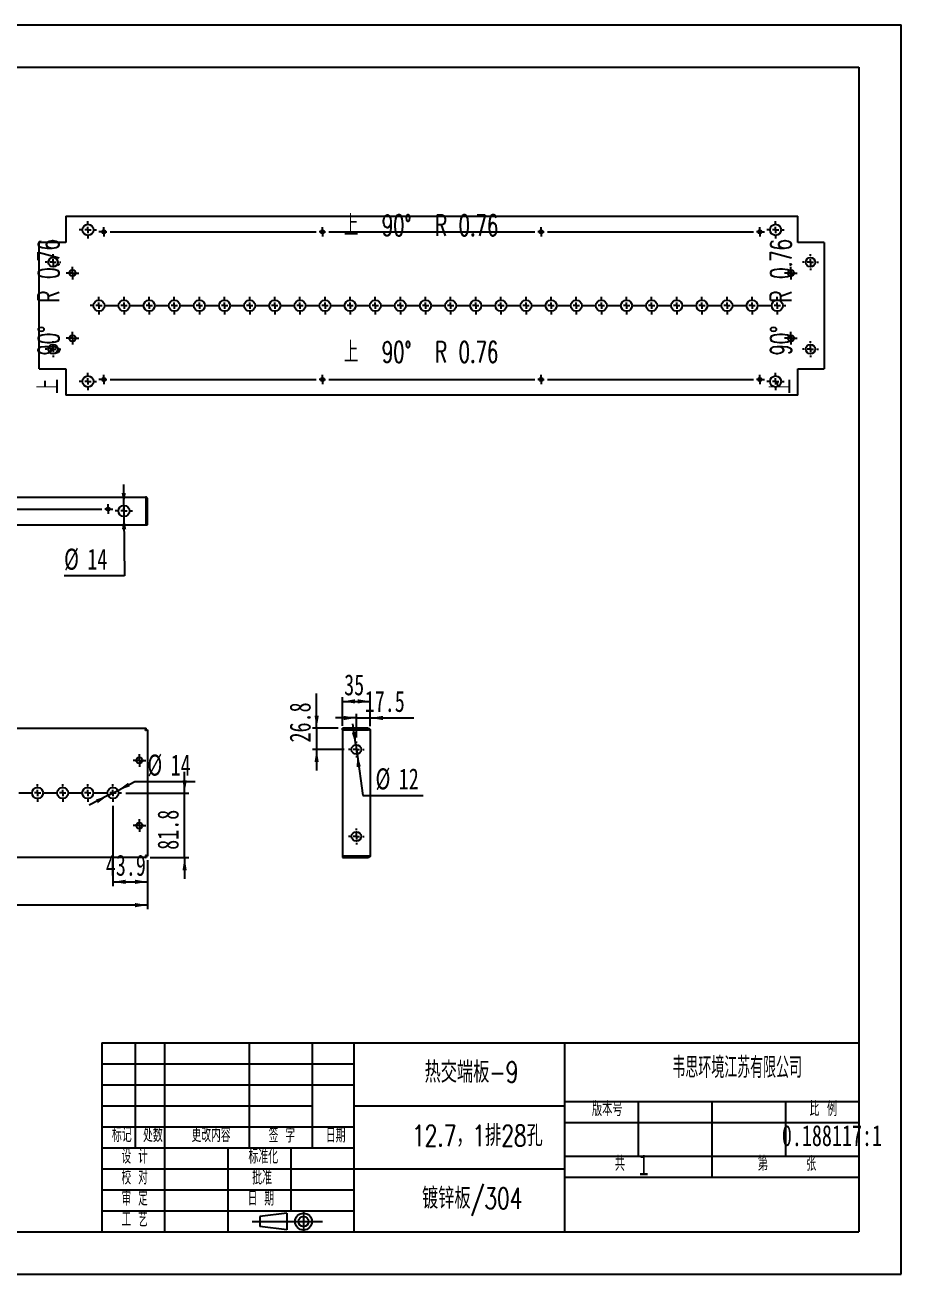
# Model space of a CAD drawing. Extents: x 0 to 2233, y 0 to 1579.
# Drawn here: x 1126 to 2233, y 0 to 1579 of the extents above; entities that cross this region are included whole.
import ezdxf

# ---------------------------------------------------------------- set-up
doc = ezdxf.new("R2010")
doc.units = 0
doc.header["$LTSCALE"] = 5.315848
doc.layers.get('0').update_dxf_attribs({"linetype": 'CONTINUOUS'})
for name, color, linetype in [('粗实线', 7, 'CONTINUOUS'), ('细实线', 7, 'CONTINUOUS'), ('轮廓线层', 7, 'CONTINUOUS')]:
    doc.layers.add(name, color=color, linetype=linetype)
doc.styles.add('SLDTEXTSTYLE0', font='TXT', dxfattribs={"width": 0.7, "bigfont": 'bigfont'})
doc.styles.add('SLDTEXTSTYLE1', font='TXT', dxfattribs={"width": 0.56, "bigfont": 'bigfont'})
doc.styles.add('SLDTEXTSTYLE2', font='TXT', dxfattribs={"width": 0.49, "bigfont": 'bigfont'})
doc.styles.add('SLDTEXTSTYLE3', font='TXT', dxfattribs={"width": 0.54, "bigfont": 'bigfont'})
doc.styles.add('SLDTEXTSTYLE4', font='TXT', dxfattribs={"width": 0.63, "bigfont": 'bigfont'})
doc.styles.add('SLDTEXTSTYLE5', font='TXT', dxfattribs={"width": 0.586667, "bigfont": 'bigfont'})
doc.styles.add('SLDTEXTSTYLE6', font='TXT', dxfattribs={"width": 0.7})
doc.styles.add('SLDTEXTSTYLE7', font='TXT', dxfattribs={"width": 0.628571, "bigfont": 'bigfont'})
doc.dimstyles.new('SLDDIMSTYLE0', dxfattribs={"dimtxt": 26.579241, "dimasz": 15.947545, "dimexe": 0, "dimexo": 0.0625, "dimgap": 6.64481, "dimtad": 2, "dimdec": 1, "dimrnd": 1e-09, "dimzin": 12, "dimtxsty": 'SLDTEXTSTYLE6', "dimsah": 1, "dimcen": 0.09, "dimazin": 3, "dimtfac": 1, "dimtdec": 1, "dimtofl": 0, "dimtmove": 0, "dimatfit": 3, "dimtolj": 1, "dimtzin": 12})
doc.dimstyles.new('SLDDIMSTYLE1', dxfattribs={"dimtxt": 26.579241, "dimasz": 15.947545, "dimexe": 0, "dimexo": 0.0625, "dimgap": 6.64481, "dimtad": 2, "dimdec": 1, "dimrnd": 1e-09, "dimzin": 12, "dimtxsty": 'SLDTEXTSTYLE6', "dimsah": 1, "dimcen": 0.09, "dimazin": 3, "dimtfac": 1, "dimtdec": 1, "dimtmove": 0, "dimatfit": 3, "dimtolj": 1, "dimtzin": 12})
doc.dimstyles.new('SLDDIMSTYLE2', dxfattribs={"dimtxt": 26.579241, "dimasz": 15.947545, "dimexe": 0, "dimexo": 0.0625, "dimgap": 6.64481, "dimtad": 0, "dimtih": 1, "dimtoh": 1, "dimdec": 1, "dimrnd": 1e-09, "dimzin": 12, "dimtxsty": 'SLDTEXTSTYLE6', "dimsah": 1, "dimcen": 0, "dimazin": 3, "dimtfac": 1, "dimtdec": 1, "dimtmove": 0, "dimatfit": 3, "dimtolj": 1, "dimtzin": 12})

# ---------------------------------------------------------------- blocks, each defined once
blk = doc.blocks.new('块6')
at = {"color": 7, "linetype": 'CONTINUOUS'}
for p, q in [((676.5, 825.3), (634, 820)), ((634, 820), (634, 804.1)), ((676.5, 825.3), (676.5, 798.7)), ((676.5, 798.7), (634, 804.1))]:
    blk.add_line(p, q, dxfattribs=at)
at = {"layer": '轮廓线层', "color": 7}
for p, q in [((621.9, 811.9), (733.1, 811.9)), ((702.9, 827.6), (702.9, 796.2))]:
    blk.add_line(p, q, dxfattribs=at)
for radius in [13.3, 7.97]:
    blk.add_circle((702.9, 811.9), radius, dxfattribs=at)
blk = doc.blocks.new('_D')
at = {"layer": '细实线'}
for p, q in [((351.5, 523), (351.5, 461)), ((1280.5, 523), (1280.5, 461)), ((1280.5, 466.3), (351.5, 466.3))]:
    blk.add_line(p, q, dxfattribs=at)
for points in [[(351.5, 466.3), (367.5, 463.6), (367.5, 469)], [(1280.5, 466.3), (1264.6, 469), (1264.6, 463.6)]]:
    blk.add_solid(points, dxfattribs=at)
at = {"layer": '细实线', "insert": (792.8, 500.6), "char_height": 26.58, "attachment_point": 1, "style": 'SLDTEXTSTYLE6'}
blk.add_mtext('929', dxfattribs=at)
blk = doc.blocks.new('_D_2')
at = {"layer": '细实线'}
for p, q in [((1236.6, 591.7), (1236.6, 490.4)), ((1280.5, 523), (1280.5, 490.4)), ((1236.6, 495.7), (1280.5, 495.7))]:
    blk.add_line(p, q, dxfattribs=at)
for points in [[(1236.6, 495.7), (1252.6, 493.1), (1252.6, 498.4)], [(1280.5, 495.7), (1264.6, 498.4), (1264.6, 493.1)]]:
    blk.add_solid(points, dxfattribs=at)
at = {"layer": '细实线', "insert": (1227.7, 530), "char_height": 26.58, "attachment_point": 1, "style": 'SLDTEXTSTYLE6'}
blk.add_mtext('43.9', dxfattribs=at)
blk = doc.blocks.new('_D_3')
at = {"layer": '细实线'}
for p, q in [((1327.2, 608), (1327.2, 634.6)), ((1253, 608), (1332.5, 608)), ((1327.2, 526.3), (1327.2, 608)), ((1283.9, 526.3), (1332.5, 526.3)), ((1327.2, 526.3), (1327.2, 499.7))]:
    blk.add_line(p, q, dxfattribs=at)
for points in [[(1327.2, 608), (1329.9, 624), (1324.6, 624)], [(1327.2, 526.3), (1324.6, 510.4), (1329.9, 510.4)]]:
    blk.add_solid(points, dxfattribs=at)
at = {"layer": '细实线', "insert": (1293, 536.2), "char_height": 26.58, "attachment_point": 1, "rotation": 90, "style": 'SLDTEXTSTYLE6'}
blk.add_mtext('81.8', dxfattribs=at)
blk = doc.blocks.new('_D_4')
at = {"layer": '细实线'}
for p, q in [((1242.9, 611.3), (1264.2, 622.4)), ((1264.2, 622.4), (1340.5, 622.4)), ((1230.4, 604.8), (1206.8, 592.6)), ((1230.4, 604.8), (1242.9, 611.3))]:
    blk.add_line(p, q, dxfattribs=at)
for points in [[(1242.9, 611.3), (1258.2, 616.3), (1255.8, 621)], [(1230.4, 604.8), (1215.1, 599.8), (1217.5, 595.1)]]:
    blk.add_solid(points, dxfattribs=at)
at = {"layer": '细实线', "char_height": 26.58, "attachment_point": 1, "style": 'SLDTEXTSTYLE6'}
for s, insert in [('%%c', (1280.2, 656.6)), ('14', (1309.6, 656.6))]:
    blk.add_mtext(s, dxfattribs=dict(at, insert=insert))
blk = doc.blocks.new('SW_CENTERMARKSYMBOL_0')
at = {"layer": '细实线', "color": 0}
for p, q in [((-833.5, 0), (-836.5, 0)), ((-825.5, 0), (-829.5, 0)), ((-825.5, 8), (-825.5, 11)), ((-825.5, 0), (-825.5, 4)), ((-825.5, 0), (-825.5, -4)), ((-825.5, 0), (-821.5, 0)), ((-817.5, 0), (-801.75, 0)), ((-793.75, 0), (-797.75, 0)), ((-793.75, 8), (-793.75, 11)), ((-793.75, 0), (-793.75, 4)), ((-793.75, 0), (-793.75, -4)), ((-793.75, 0), (-789.75, 0)), ((-785.75, 0), (-770, 0)), ((-762, 0), (-766, 0)), ((-762, 8), (-762, 11)), ((-762, 0), (-762, 4)), ((-762, 0), (-762, -4)), ((-762, 0), (-758, 0)), ((-754, 0), (-738.25, 0)), ((-730.25, 0), (-734.25, 0)), ((-730.25, 8), (-730.25, 11)), ((-730.25, 0), (-730.25, 4)), ((-730.25, 0), (-730.25, -4)), ((-730.25, 0), (-726.25, 0)), ((-722.25, 0), (-706.5, 0)), ((-698.5, 0), (-702.5, 0)), ((-698.5, 8), (-698.5, 11)), ((-698.5, 0), (-698.5, 4)), ((-698.5, 0), (-698.5, -4)), ((-698.5, 0), (-694.5, 0)), ((-690.5, 0), (-674.75, 0)), ((-666.75, 0), (-670.75, 0)), ((-666.75, 8), (-666.75, 11)), ((-666.75, 0), (-666.75, 4)), ((-666.75, 0), (-666.75, -4)), ((-666.75, 0), (-662.75, 0)), ((-658.75, 0), (-643, 0)), ((-635, 0), (-639, 0)), ((-635, 8), (-635, 11)), ((-635, 0), (-635, 4)), ((-635, 0), (-635, -4)), ((-635, 0), (-631, 0)), ((-627, 0), (-611.25, 0)), ((-603.25, 0), (-607.25, 0)), ((-603.25, 8), (-603.25, 11)), ((-603.25, 0), (-603.25, 4)), ((-603.25, 0), (-603.25, -4)), ((-603.25, 0), (-599.25, 0)), ((-595.25, 0), (-579.5, 0)), ((-571.5, 0), (-575.5, 0)), ((-571.5, 8), (-571.5, 11)), ((-571.5, 0), (-571.5, 4)), ((-571.5, 0), (-571.5, -4)), ((-571.5, 0), (-567.5, 0)), ((-563.5, 0), (-547.75, 0)), ((-539.75, 0), (-543.75, 0)), ((-539.75, 8), (-539.75, 11)), ((-539.75, 0), (-539.75, 4)), ((-539.75, 0), (-539.75, -4)), ((-539.75, 0), (-535.75, 0)), ((-531.75, 0), (-516, 0)), ((-508, 0), (-512, 0)), ((-508, 8), (-508, 11)), ((-508, 0), (-508, 4)), ((-508, 0), (-508, -4)), ((-508, 0), (-504, 0)), ((-500, 0), (-484.25, 0)), ((-476.25, 0), (-480.25, 0)), ((-476.25, 8), (-476.25, 11)), ((-476.25, 0), (-476.25, 4)), ((-476.25, 0), (-476.25, -4)), ((-476.25, 0), (-472.25, 0)), ((-468.25, 0), (-452.5, 0)), ((-444.5, 0), (-448.5, 0)), ((-444.5, 8), (-444.5, 11)), ((-444.5, 0), (-444.5, 4)), ((-444.5, 0), (-444.5, -4)), ((-444.5, 0), (-440.5, 0)), ((-436.5, 0), (-420.75, 0)), ((-412.75, 0), (-416.75, 0)), ((-412.75, 8), (-412.75, 11)), ((-412.75, 0), (-412.75, 4)), ((-412.75, 0), (-412.75, -4)), ((-412.75, 0), (-408.75, 0)), ((-404.75, 0), (-389, 0)), ((-381, 0), (-385, 0)), ((-381, 8), (-381, 11)), ((-381, 0), (-381, 4)), ((-381, 0), (-381, -4)), ((-381, 0), (-377, 0)), ((-373, 0), (-357.25, 0)), ((-349.25, 0), (-353.25, 0)), ((-349.25, 8), (-349.25, 11)), ((-349.25, 0), (-349.25, 4)), ((-349.25, 0), (-349.25, -4)), ((-349.25, 0), (-345.25, 0)), ((-341.25, 0), (-325.5, 0)), ((-317.5, 0), (-321.5, 0)), ((-317.5, 8), (-317.5, 11)), ((-317.5, 0), (-317.5, 4)), ((-317.5, 0), (-317.5, -4)), ((-317.5, 0), (-313.5, 0)), ((-309.5, 0), (-293.75, 0)), ((-285.75, 0), (-289.75, 0)), ((-285.75, 8), (-285.75, 11)), ((-285.75, 0), (-285.75, 4)), ((-285.75, 0), (-285.75, -4)), ((-285.75, 0), (-281.75, 0)), ((-277.75, 0), (-262, 0)), ((-254, 0), (-258, 0)), ((-254, 8), (-254, 11)), ((-254, 0), (-254, 4)), ((-254, 0), (-254, -4)), ((-254, 0), (-250, 0)), ((-246, 0), (-230.25, 0)), ((-222.25, 0), (-226.25, 0)), ((-222.25, 8), (-222.25, 11)), ((-222.25, 0), (-222.25, 4)), ((-222.25, 0), (-222.25, -4)), ((-222.25, 0), (-218.25, 0)), ((-214.25, 0), (-198.5, 0)), ((-190.5, 0), (-194.5, 0)), ((-190.5, 8), (-190.5, 11)), ((-190.5, 0), (-190.5, 4)), ((-190.5, 0), (-190.5, -4)), ((-190.5, 0), (-186.5, 0)), ((-182.5, 0), (-166.75, 0)), ((-158.75, 0), (-162.75, 0)), ((-158.75, 8), (-158.75, 11)), ((-158.75, 0), (-158.75, 4)), ((-158.75, 0), (-158.75, -4)), ((-158.75, 0), (-154.75, 0)), ((-150.75, 0), (-135, 0)), ((-127, 0), (-131, 0)), ((-127, 8), (-127, 11)), ((-127, 0), (-127, 4)), ((-127, 0), (-127, -4)), ((-127, 0), (-123, 0)), ((-119, 0), (-103.25, 0)), ((-95.25, 0), (-99.25, 0)), ((-95.25, 8), (-95.25, 11)), ((-95.25, 0), (-95.25, 4)), ((-95.25, 0), (-95.25, -4)), ((-95.25, 0), (-91.25, 0)), ((-87.25, 0), (-71.5, 0)), ((-63.5, 0), (-67.5, 0)), ((-63.5, 8), (-63.5, 11)), ((-63.5, 0), (-63.5, 4)), ((-63.5, 0), (-63.5, -4)), ((-63.5, 0), (-59.5, 0)), ((-55.5, 0), (-39.75, 0)), ((-31.75, 0), (-35.75, 0)), ((-31.75, 8), (-31.75, 11)), ((-31.75, 0), (-31.75, 4)), ((-31.75, 0), (-31.75, -4)), ((-31.75, 0), (-27.75, 0)), ((-23.75, 0), (-8, 0)), ((0, 0), (-4, 0)), ((0, 8), (0, 11)), ((0, 0), (0, 4)), ((0, 0), (0, -4)), ((0, 0), (4, 0)), ((8, 0), (23.75, 0)), ((31.75, 0), (27.75, 0)), ((31.75, 8), (31.75, 11)), ((31.75, 0), (31.75, 4)), ((31.75, 0), (31.75, -4)), ((31.75, 0), (35.75, 0)), ((39.75, 0), (42.75, 0)), ((-825.5, -8), (-825.5, -11)), ((-793.75, -8), (-793.75, -11)), ((-762, -8), (-762, -11)), ((-730.25, -8), (-730.25, -11)), ((-698.5, -8), (-698.5, -11)), ((-666.75, -8), (-666.75, -11)), ((-635, -8), (-635, -11)), ((-603.25, -8), (-603.25, -11)), ((-571.5, -8), (-571.5, -11)), ((-539.75, -8), (-539.75, -11)), ((-508, -8), (-508, -11)), ((-476.25, -8), (-476.25, -11)), ((-444.5, -8), (-444.5, -11)), ((-412.75, -8), (-412.75, -11)), ((-381, -8), (-381, -11)), ((-349.25, -8), (-349.25, -11)), ((-317.5, -8), (-317.5, -11)), ((-285.75, -8), (-285.75, -11)), ((-254, -8), (-254, -11)), ((-222.25, -8), (-222.25, -11)), ((-190.5, -8), (-190.5, -11)), ((-158.75, -8), (-158.75, -11)), ((-127, -8), (-127, -11)), ((-95.25, -8), (-95.25, -11)), ((-63.5, -8), (-63.5, -11)), ((-31.75, -8), (-31.75, -11)), ((0, -8), (0, -11)), ((31.75, -8), (31.75, -11))]:
    blk.add_line(p, q, dxfattribs=at)
blk = doc.blocks.new('SW_CENTERMARKSYMBOL_2')
at = {"layer": '细实线', "color": 0}
for p, q in [((-4, 0), (-8, 0)), ((0, 0), (-4, 0)), ((0, 4), (0, 8)), ((0, 0), (0, 4)), ((0, 0), (0, -4)), ((0, 0), (4, 0)), ((4, 0), (8, 0)), ((0, -4), (0, -8))]:
    blk.add_line(p, q, dxfattribs=at)
blk = doc.blocks.new('SW_CENTERMARKSYMBOL_3')
at = {"layer": '细实线', "color": 0}
for p, q in [((-4, 0), (-8, 0)), ((0, 0), (-4, 0)), ((0, 4), (0, 8)), ((0, 0), (0, 4)), ((0, 0), (0, -4)), ((0, 0), (4, 0)), ((4, 0), (8, 0)), ((0, -4), (0, -8))]:
    blk.add_line(p, q, dxfattribs=at)
blk = doc.blocks.new('_D_9')
at = {"layer": '细实线'}
for p, q in [((1526.8, 693.1), (1526.8, 729.1)), ((1561.8, 692.5), (1561.8, 729.1)), ((1526.8, 723.8), (1561.8, 723.8))]:
    blk.add_line(p, q, dxfattribs=at)
for points in [[(1526.8, 723.8), (1542.8, 721.1), (1542.8, 726.5)], [(1561.8, 723.8), (1545.9, 726.5), (1545.9, 721.1)]]:
    blk.add_solid(points, dxfattribs=at)
at = {"layer": '细实线', "insert": (1528.9, 758.1), "char_height": 26.58, "attachment_point": 1, "style": 'SLDTEXTSTYLE6'}
blk.add_mtext('35', dxfattribs=at)
blk = doc.blocks.new('_D_10')
at = {"layer": '细实线'}
for p, q in [((1544.3, 702.9), (1517.8, 702.9)), ((1544.3, 678.3), (1544.3, 708.2)), ((1544.3, 702.9), (1561.8, 702.9)), ((1561.8, 692.5), (1561.8, 708.2)), ((1561.8, 702.9), (1616.8, 702.9))]:
    blk.add_line(p, q, dxfattribs=at)
for points in [[(1544.3, 702.9), (1528.4, 705.5), (1528.4, 700.2)], [(1561.8, 702.9), (1577.8, 700.2), (1577.8, 705.5)]]:
    blk.add_solid(points, dxfattribs=at)
at = {"layer": '细实线', "insert": (1554.9, 737.1), "char_height": 26.58, "attachment_point": 1, "style": 'SLDTEXTSTYLE6'}
blk.add_mtext('17.5', dxfattribs=at)
blk = doc.blocks.new('_D_11')
at = {"layer": '细实线'}
for p, q in [((1494.1, 689.8), (1494.1, 733.8)), ((1521.5, 689.8), (1488.8, 689.8)), ((1494.1, 689.8), (1494.1, 663)), ((1529, 663), (1488.8, 663)), ((1494.1, 663), (1494.1, 636.4))]:
    blk.add_line(p, q, dxfattribs=at)
for points in [[(1494.1, 689.8), (1496.8, 705.7), (1491.5, 705.7)], [(1494.1, 663), (1491.5, 647.1), (1496.8, 647.1)]]:
    blk.add_solid(points, dxfattribs=at)
at = {"layer": '细实线', "insert": (1459.9, 671.9), "char_height": 26.58, "attachment_point": 1, "rotation": 90, "style": 'SLDTEXTSTYLE6'}
blk.add_mtext('26.8', dxfattribs=at)
blk = doc.blocks.new('_D_12')
at = {"layer": '细实线'}
for p, q in [((1543.5, 668.9), (1539.8, 695.3)), ((1543.5, 668.9), (1545.2, 657.1)), ((1545.2, 657.1), (1552.5, 604.9)), ((1552.5, 604.9), (1628.8, 604.9))]:
    blk.add_line(p, q, dxfattribs=at)
for points in [[(1543.5, 668.9), (1543.9, 685.1), (1538.6, 684.4)], [(1545.2, 657.1), (1544.8, 640.9), (1550, 641.6)]]:
    blk.add_solid(points, dxfattribs=at)
at = {"layer": '细实线', "char_height": 26.58, "attachment_point": 1, "style": 'SLDTEXTSTYLE6'}
for s, insert in [('%%c', (1568.5, 639.2)), ('12', (1597.9, 639.2))]:
    blk.add_mtext(s, dxfattribs=dict(at, insert=insert))
blk = doc.blocks.new('SW_CENTERMARKSYMBOL_5')
at = {"layer": '细实线', "color": 0}
for p, q in [((-8, 0), (-10, 0)), ((0, 0), (-4, 0)), ((0, 8), (0, 10)), ((0, 0), (0, 4)), ((0, 0), (0, -4)), ((0, 0), (4, 0)), ((8, 0), (10, 0)), ((0, -8), (0, -10))]:
    blk.add_line(p, q, dxfattribs=at)
blk = doc.blocks.new('SW_CENTERMARKSYMBOL_6')
at = {"layer": '细实线', "color": 0}
for p, q in [((-8, 0), (-10, 0)), ((0, 0), (-4, 0)), ((0, 8), (0, 10)), ((0, 0), (0, 4)), ((0, 0), (0, -4)), ((0, 0), (4, 0)), ((8, 0), (10, 0)), ((0, -8), (0, -10))]:
    blk.add_line(p, q, dxfattribs=at)
blk = doc.blocks.new('_D_17')
at = {"layer": '细实线'}
for p, q in [((1250.5, 971.5), (1250.3, 998.1)), ((1250.5, 971.5), (1250.6, 957.5)), ((1250.6, 957.5), (1251.1, 882.6)), ((1251.1, 882.6), (1174.9, 882.6))]:
    blk.add_line(p, q, dxfattribs=at)
for points in [[(1250.5, 971.5), (1253, 987.4), (1247.7, 987.4)], [(1250.6, 957.5), (1248.1, 941.5), (1253.4, 941.5)]]:
    blk.add_solid(points, dxfattribs=at)
at = {"layer": '细实线', "char_height": 26.58, "attachment_point": 1, "style": 'SLDTEXTSTYLE6'}
for s, insert in [('%%c', (1174.9, 916.9)), ('14', (1204.3, 916.9))]:
    blk.add_mtext(s, dxfattribs=dict(at, insert=insert))
blk = doc.blocks.new('SW_CENTERMARKSYMBOL_8')
at = {"layer": '细实线', "color": 0}
for p, q in [((-8, 0), (-11, 0)), ((0, 0), (-4, 0)), ((0, 8), (0, 11)), ((0, 0), (0, 4)), ((0, 0), (0, -4)), ((0, 0), (4, 0)), ((8, 0), (11, 0)), ((0, -8), (0, -11))]:
    blk.add_line(p, q, dxfattribs=at)
blk = doc.blocks.new('SW_CENTERMARKSYMBOL_9')
at = {"layer": '细实线', "color": 0}
for p, q in [((-280.3, 0), (-282.4, 0)), ((-276.3, 0), (-280.3, 0)), ((-276.3, 4), (-276.3, 6.1)), ((-276.3, 0), (-276.3, 4)), ((-276.3, 0), (-276.3, -4)), ((-276.3, 0), (-272.3, 0)), ((-268.3, 0), (-8, 0)), ((0, 0), (-4, 0)), ((0, 4), (0, 6.1)), ((0, 0), (0, 4)), ((0, 0), (0, -4)), ((0, 0), (4, 0)), ((8, 0), (268.3, 0)), ((276.3, 0), (272.3, 0)), ((276.3, 4), (276.3, 6.1)), ((276.3, 0), (276.3, 4)), ((276.3, 0), (276.3, -4)), ((276.3, 0), (280.3, 0)), ((284.3, 0), (544.7, 0)), ((552.7, 0), (548.7, 0)), ((552.7, 4), (552.7, 6.1)), ((552.7, 0), (552.7, 4)), ((552.7, 0), (552.7, -4)), ((552.7, 0), (556.7, 0)), ((556.7, 0), (558.8, 0)), ((-276.3, -4), (-276.3, -6.1)), ((0, -4), (0, -6.1)), ((276.3, -4), (276.3, -6.1)), ((552.7, -4), (552.7, -6.1))]:
    blk.add_line(p, q, dxfattribs=at)
blk = doc.blocks.new('SW_CENTERMARKSYMBOL_10')
at = {"layer": '细实线', "color": 0}
for p, q in [((-39.75, 0), (-42.75, 0)), ((-31.75, 0), (-35.75, 0)), ((-31.75, 8), (-31.75, 11)), ((-31.75, 0), (-31.75, 4)), ((-31.75, 0), (-31.75, -4)), ((-31.75, 0), (-27.75, 0)), ((-23.75, 0), (-8, 0)), ((0, 0), (-4, 0)), ((0, 8), (0, 11)), ((0, 0), (0, 4)), ((0, 0), (0, -4)), ((0, 0), (4, 0)), ((8, 0), (23.75, 0)), ((31.75, 0), (27.75, 0)), ((31.75, 8), (31.75, 11)), ((31.75, 0), (31.75, 4)), ((31.75, 0), (31.75, -4)), ((31.75, 0), (35.75, 0)), ((39.75, 0), (55.5, 0)), ((63.5, 0), (59.5, 0)), ((63.5, 8), (63.5, 11)), ((63.5, 0), (63.5, 4)), ((63.5, 0), (63.5, -4)), ((63.5, 0), (67.5, 0)), ((71.5, 0), (87.25, 0)), ((95.25, 0), (91.25, 0)), ((95.25, 8), (95.25, 11)), ((95.25, 0), (95.25, 4)), ((95.25, 0), (95.25, -4)), ((95.25, 0), (99.25, 0)), ((103.25, 0), (119, 0)), ((127, 0), (123, 0)), ((127, 8), (127, 11)), ((127, 0), (127, 4)), ((127, 0), (127, -4)), ((127, 0), (131, 0)), ((135, 0), (150.75, 0)), ((158.75, 0), (154.75, 0)), ((158.75, 8), (158.75, 11)), ((158.75, 0), (158.75, 4)), ((158.75, 0), (158.75, -4)), ((158.75, 0), (162.75, 0)), ((166.75, 0), (182.5, 0)), ((190.5, 0), (186.5, 0)), ((190.5, 8), (190.5, 11)), ((190.5, 0), (190.5, 4)), ((190.5, 0), (190.5, -4)), ((190.5, 0), (194.5, 0)), ((198.5, 0), (214.25, 0)), ((222.25, 0), (218.25, 0)), ((222.25, 8), (222.25, 11)), ((222.25, 0), (222.25, 4)), ((222.25, 0), (222.25, -4)), ((222.25, 0), (226.25, 0)), ((230.25, 0), (246, 0)), ((254, 0), (250, 0)), ((254, 8), (254, 11)), ((254, 0), (254, 4)), ((254, 0), (254, -4)), ((254, 0), (258, 0)), ((262, 0), (277.75, 0)), ((285.75, 0), (281.75, 0)), ((285.75, 8), (285.75, 11)), ((285.75, 0), (285.75, 4)), ((285.75, 0), (285.75, -4)), ((285.75, 0), (289.75, 0)), ((293.75, 0), (309.5, 0)), ((317.5, 0), (313.5, 0)), ((317.5, 8), (317.5, 11)), ((317.5, 0), (317.5, 4)), ((317.5, 0), (317.5, -4)), ((317.5, 0), (321.5, 0)), ((325.5, 0), (341.25, 0)), ((349.25, 0), (345.25, 0)), ((349.25, 8), (349.25, 11)), ((349.25, 0), (349.25, 4)), ((349.25, 0), (349.25, -4)), ((349.25, 0), (353.25, 0)), ((357.25, 0), (373, 0)), ((381, 0), (377, 0)), ((381, 8), (381, 11)), ((381, 0), (381, 4)), ((381, 0), (381, -4)), ((381, 0), (385, 0)), ((389, 0), (404.75, 0)), ((412.75, 0), (408.75, 0)), ((412.75, 8), (412.75, 11)), ((412.75, 0), (412.75, 4)), ((412.75, 0), (412.75, -4)), ((412.75, 0), (416.75, 0)), ((420.75, 0), (436.5, 0)), ((444.5, 0), (440.5, 0)), ((444.5, 8), (444.5, 11)), ((444.5, 0), (444.5, 4)), ((444.5, 0), (444.5, -4)), ((444.5, 0), (448.5, 0)), ((452.5, 0), (468.25, 0)), ((476.25, 0), (472.25, 0)), ((476.25, 8), (476.25, 11)), ((476.25, 0), (476.25, 4)), ((476.25, 0), (476.25, -4)), ((476.25, 0), (480.25, 0)), ((484.25, 0), (500, 0)), ((508, 0), (504, 0)), ((508, 8), (508, 11)), ((508, 0), (508, 4)), ((508, 0), (508, -4)), ((508, 0), (512, 0)), ((516, 0), (531.75, 0)), ((539.75, 0), (535.75, 0)), ((539.75, 8), (539.75, 11)), ((539.75, 0), (539.75, 4)), ((539.75, 0), (539.75, -4)), ((539.75, 0), (543.75, 0)), ((547.75, 0), (563.5, 0)), ((571.5, 0), (567.5, 0)), ((571.5, 8), (571.5, 11)), ((571.5, 0), (571.5, 4)), ((571.5, 0), (571.5, -4)), ((571.5, 0), (575.5, 0)), ((579.5, 0), (595.25, 0)), ((603.25, 0), (599.25, 0)), ((603.25, 8), (603.25, 11)), ((603.25, 0), (603.25, 4)), ((603.25, 0), (603.25, -4)), ((603.25, 0), (607.25, 0)), ((611.25, 0), (627, 0)), ((635, 0), (631, 0)), ((635, 8), (635, 11)), ((635, 0), (635, 4)), ((635, 0), (635, -4)), ((635, 0), (639, 0)), ((643, 0), (658.75, 0)), ((666.75, 0), (662.75, 0)), ((666.75, 8), (666.75, 11)), ((666.75, 0), (666.75, 4)), ((666.75, 0), (666.75, -4)), ((666.75, 0), (670.75, 0)), ((674.75, 0), (690.5, 0)), ((698.5, 0), (694.5, 0)), ((698.5, 8), (698.5, 11)), ((698.5, 0), (698.5, 4)), ((698.5, 0), (698.5, -4)), ((698.5, 0), (702.5, 0)), ((706.5, 0), (722.25, 0)), ((730.25, 0), (726.25, 0)), ((730.25, 8), (730.25, 11)), ((730.25, 0), (730.25, 4)), ((730.25, 0), (730.25, -4)), ((730.25, 0), (734.25, 0)), ((738.25, 0), (754, 0)), ((762, 0), (758, 0)), ((762, 8), (762, 11)), ((762, 0), (762, 4)), ((762, 0), (762, -4)), ((762, 0), (766, 0)), ((770, 0), (785.75, 0)), ((793.75, 0), (789.75, 0)), ((793.75, 8), (793.75, 11)), ((793.75, 0), (793.75, 4)), ((793.75, 0), (793.75, -4)), ((793.75, 0), (797.75, 0)), ((801.75, 0), (817.5, 0)), ((825.5, 0), (821.5, 0)), ((825.5, 8), (825.5, 11)), ((825.5, 0), (825.5, 4)), ((825.5, 0), (825.5, -4)), ((825.5, 0), (829.5, 0)), ((833.5, 0), (836.5, 0)), ((-31.75, -8), (-31.75, -11)), ((0, -8), (0, -11)), ((31.75, -8), (31.75, -11)), ((63.5, -8), (63.5, -11)), ((95.25, -8), (95.25, -11)), ((127, -8), (127, -11)), ((158.75, -8), (158.75, -11)), ((190.5, -8), (190.5, -11)), ((222.25, -8), (222.25, -11)), ((254, -8), (254, -11)), ((285.75, -8), (285.75, -11)), ((317.5, -8), (317.5, -11)), ((349.25, -8), (349.25, -11)), ((381, -8), (381, -11)), ((412.75, -8), (412.75, -11)), ((444.5, -8), (444.5, -11)), ((476.25, -8), (476.25, -11)), ((508, -8), (508, -11)), ((539.75, -8), (539.75, -11)), ((571.5, -8), (571.5, -11)), ((603.25, -8), (603.25, -11)), ((635, -8), (635, -11)), ((666.75, -8), (666.75, -11)), ((698.5, -8), (698.5, -11)), ((730.25, -8), (730.25, -11)), ((762, -8), (762, -11)), ((793.75, -8), (793.75, -11)), ((825.5, -8), (825.5, -11))]:
    blk.add_line(p, q, dxfattribs=at)
blk = doc.blocks.new('SW_CENTERMARKSYMBOL_11')
at = {"layer": '细实线', "color": 0}
for p, q in [((-4, 0), (-8, 0)), ((0, 0), (-4, 0)), ((0, 4), (0, 8)), ((0, 0), (0, 4)), ((0, 0), (0, -4)), ((0, 0), (4, 0)), ((4, 0), (8, 0)), ((0, -4), (0, -8))]:
    blk.add_line(p, q, dxfattribs=at)
blk = doc.blocks.new('SW_CENTERMARKSYMBOL_12')
at = {"layer": '细实线', "color": 0}
for p, q in [((-4, 0), (-8, 0)), ((0, 0), (-4, 0)), ((0, 4), (0, 8)), ((0, 0), (0, 4)), ((0, 0), (0, -4)), ((0, 0), (4, 0)), ((4, 0), (8, 0)), ((0, -4), (0, -8))]:
    blk.add_line(p, q, dxfattribs=at)
blk = doc.blocks.new('SW_CENTERMARKSYMBOL_13')
at = {"layer": '细实线', "color": 0}
for p, q in [((-4, 0), (-8, 0)), ((0, 0), (-4, 0)), ((0, 4), (0, 8)), ((0, 0), (0, 4)), ((0, 0), (0, -4)), ((0, 0), (4, 0)), ((4, 0), (8, 0)), ((0, -4), (0, -8))]:
    blk.add_line(p, q, dxfattribs=at)
blk = doc.blocks.new('SW_CENTERMARKSYMBOL_14')
at = {"layer": '细实线', "color": 0}
for p, q in [((-4, 0), (-8, 0)), ((0, 0), (-4, 0)), ((0, 4), (0, 8)), ((0, 0), (0, 4)), ((0, 0), (0, -4)), ((0, 0), (4, 0)), ((4, 0), (8, 0)), ((0, -4), (0, -8))]:
    blk.add_line(p, q, dxfattribs=at)
blk = doc.blocks.new('SW_CENTERMARKSYMBOL_15')
at = {"layer": '细实线', "color": 0}
for p, q in [((-8, 0), (-10, 0)), ((0, 0), (-4, 0)), ((0, 8), (0, 10)), ((0, 0), (0, 4)), ((0, 0), (0, -4)), ((0, 0), (4, 0)), ((8, 0), (10, 0)), ((0, -8), (0, -10))]:
    blk.add_line(p, q, dxfattribs=at)
blk = doc.blocks.new('SW_CENTERMARKSYMBOL_16')
at = {"layer": '细实线', "color": 0}
for p, q in [((-8, 0), (-10, 0)), ((0, 0), (-4, 0)), ((0, 8), (0, 10)), ((0, 0), (0, 4)), ((0, 0), (0, -4)), ((0, 0), (4, 0)), ((8, 0), (10, 0)), ((0, -8), (0, -10))]:
    blk.add_line(p, q, dxfattribs=at)
blk = doc.blocks.new('SW_CENTERMARKSYMBOL_17')
at = {"layer": '细实线', "color": 0}
for p, q in [((-8, 0), (-11, 0)), ((0, 0), (-4, 0)), ((0, 8), (0, 11)), ((0, 0), (0, 4)), ((0, 0), (0, -4)), ((0, 0), (4, 0)), ((8, 0), (11, 0)), ((0, -8), (0, -11))]:
    blk.add_line(p, q, dxfattribs=at)
blk = doc.blocks.new('SW_CENTERMARKSYMBOL_18')
at = {"layer": '细实线', "color": 0}
for p, q in [((-8, 0), (-11, 0)), ((0, 0), (-4, 0)), ((0, 8), (0, 11)), ((0, 0), (0, 4)), ((0, 0), (0, -4)), ((0, 0), (4, 0)), ((8, 0), (11, 0)), ((0, -8), (0, -11))]:
    blk.add_line(p, q, dxfattribs=at)
blk = doc.blocks.new('SW_CENTERMARKSYMBOL_19')
at = {"layer": '细实线', "color": 0}
for p, q in [((-556.7, 0), (-558.8, 0)), ((-552.7, 0), (-556.7, 0)), ((-552.7, 4), (-552.7, 6.1)), ((-552.7, 0), (-552.7, 4)), ((-552.7, 0), (-552.7, -4)), ((-552.7, 0), (-548.7, 0)), ((-544.7, 0), (-284.3, 0)), ((-276.3, 0), (-280.3, 0)), ((-276.3, 4), (-276.3, 6.1)), ((-276.3, 0), (-276.3, 4)), ((-276.3, 0), (-276.3, -4)), ((-276.3, 0), (-272.3, 0)), ((-268.3, 0), (-8, 0)), ((0, 0), (-4, 0)), ((0, 4), (0, 6.1)), ((0, 0), (0, 4)), ((0, 0), (0, -4)), ((0, 0), (4, 0)), ((8, 0), (268.3, 0)), ((276.3, 0), (272.3, 0)), ((276.3, 4), (276.3, 6.1)), ((276.3, 0), (276.3, 4)), ((276.3, 0), (276.3, -4)), ((276.3, 0), (280.3, 0)), ((280.3, 0), (282.4, 0)), ((-552.7, -4), (-552.7, -6.1)), ((-276.3, -4), (-276.3, -6.1)), ((0, -4), (0, -6.1)), ((276.3, -4), (276.3, -6.1))]:
    blk.add_line(p, q, dxfattribs=at)
blk = doc.blocks.new('SW_CENTERMARKSYMBOL_20')
at = {"layer": '细实线', "color": 0}
for p, q in [((-8, 0), (-10, 0)), ((0, 0), (-4, 0)), ((0, 8), (0, 10)), ((0, 0), (0, 4)), ((0, 0), (0, -4)), ((0, 0), (4, 0)), ((8, 0), (10, 0)), ((0, -8), (0, -10))]:
    blk.add_line(p, q, dxfattribs=at)
blk = doc.blocks.new('SW_CENTERMARKSYMBOL_21')
at = {"layer": '细实线', "color": 0}
for p, q in [((-8, 0), (-10, 0)), ((0, 0), (-4, 0)), ((0, 8), (0, 10)), ((0, 0), (0, 4)), ((0, 0), (0, -4)), ((0, 0), (4, 0)), ((8, 0), (10, 0)), ((0, -8), (0, -10))]:
    blk.add_line(p, q, dxfattribs=at)
blk = doc.blocks.new('SW_CENTERMARKSYMBOL_22')
at = {"layer": '细实线', "color": 0}
for p, q in [((-8, 0), (-11, 0)), ((0, 0), (-4, 0)), ((0, 8), (0, 11)), ((0, 0), (0, 4)), ((0, 0), (0, -4)), ((0, 0), (4, 0)), ((8, 0), (11, 0)), ((0, -8), (0, -11))]:
    blk.add_line(p, q, dxfattribs=at)
blk = doc.blocks.new('SW_CENTERMARKSYMBOL_23')
at = {"layer": '细实线', "color": 0}
for p, q in [((-8, 0), (-11, 0)), ((0, 0), (-4, 0)), ((0, 8), (0, 11)), ((0, 0), (0, 4)), ((0, 0), (0, -4)), ((0, 0), (4, 0)), ((8, 0), (11, 0)), ((0, -8), (0, -11))]:
    blk.add_line(p, q, dxfattribs=at)
blk = doc.blocks.new('SW_CENTERMARKSYMBOL_24')
at = {"layer": '细实线', "color": 0}
for p, q in [((-556.7, 0), (-558.8, 0)), ((-552.7, 0), (-556.7, 0)), ((-552.7, 4), (-552.7, 6.1)), ((-552.7, 0), (-552.7, 4)), ((-552.7, 0), (-552.7, -4)), ((-552.7, 0), (-548.7, 0)), ((-544.7, 0), (-284.3, 0)), ((-276.3, 0), (-280.3, 0)), ((-276.3, 4), (-276.3, 6.1)), ((-276.3, 0), (-276.3, 4)), ((-276.3, 0), (-276.3, -4)), ((-276.3, 0), (-272.3, 0)), ((-268.3, 0), (-8, 0)), ((0, 0), (-4, 0)), ((0, 4), (0, 6.1)), ((0, 0), (0, 4)), ((0, 0), (0, -4)), ((0, 0), (4, 0)), ((8, 0), (268.3, 0)), ((276.3, 0), (272.3, 0)), ((276.3, 4), (276.3, 6.1)), ((276.3, 0), (276.3, 4)), ((276.3, 0), (276.3, -4)), ((276.3, 0), (280.3, 0)), ((280.3, 0), (282.4, 0)), ((-552.7, -4), (-552.7, -6.1)), ((-276.3, -4), (-276.3, -6.1)), ((0, -4), (0, -6.1)), ((276.3, -4), (276.3, -6.1))]:
    blk.add_line(p, q, dxfattribs=at)

msp = doc.modelspace()

# ---------------------------------------------------------------- linework, layer by layer
at = {"color": 7, "linetype": 'CONTINUOUS'}
for p, q in [((1177.06, 1337.35), (1177.06, 1303.79)), ((1177.06, 1337.35), (2102.12, 1337.35)), ((2102.12, 1303.79), (2102.12, 1337.35)), ((1143.51, 1144.24), (1143.51, 1303.79)), ((1177.06, 1303.79), (1143.51, 1303.79)), ((2135.67, 1303.79), (2102.12, 1303.79)), ((2135.67, 1303.79), (2135.67, 1144.24)), ((1143.51, 1144.24), (1177.06, 1144.24)), ((1177.06, 1144.24), (1177.06, 1110.69)), ((2102.12, 1144.24), (2135.67, 1144.24)), ((2102.12, 1110.69), (2102.12, 1144.24)), ((2102.12, 1110.69), (1177.06, 1110.69)), ((354.21, 981.97), (1277.89, 981.97)), ((1278.57, 979.31), (1278.57, 946.97)), ((1278.65, 979.31), (1280.55, 979.31)), ((1278.65, 946.97), (1278.65, 979.31)), ((1280.55, 946.97), (1280.55, 979.31)), ((353.52, 946.97), (1278.57, 946.97)), ((1278.65, 946.97), (1280.55, 946.97)), ((353.52, 689.8), (1278.57, 689.8)), ((1278.57, 687.9), (1278.57, 689.8)), ((1278.65, 687.83), (1280.55, 687.83)), ((1280.55, 687.83), (1280.55, 528.27)), ((1526.83, 687.9), (1526.83, 689.8)), ((1559.17, 689.8), (1526.83, 689.8)), ((1559.17, 687.9), (1526.83, 687.9)), ((1526.83, 687.83), (1526.83, 528.27)), ((1526.83, 687.83), (1559.17, 687.83)), ((1559.17, 687.9), (1559.17, 689.8)), ((1561.83, 687.14), (1561.83, 528.96)), ((1278.57, 526.3), (353.52, 526.3)), ((1278.57, 528.2), (1278.57, 526.3)), ((1278.65, 528.27), (1280.55, 528.27)), ((1559.17, 528.27), (1526.83, 528.27)), ((1526.83, 528.2), (1559.17, 528.2)), ((1526.83, 528.2), (1526.83, 526.3)), ((1526.83, 526.3), (1559.17, 526.3)), ((1559.17, 528.2), (1559.17, 526.3))]:
    msp.add_line(p, q, dxfattribs=at)
for centre, radius in [((1205.09, 1319.85), 7), ((2074.09, 1319.85), 7), ((1225.09, 1317.35), 2.1), ((1501.42, 1317.35), 2.1), ((1777.76, 1317.35), 2.1), ((2054.09, 1317.35), 2.1), ((1161.01, 1278.97), 6), ((2118.17, 1278.97), 6), ((1185.59, 1265.27), 4), ((2093.59, 1265.27), 4), ((1218.99, 1224.02), 7), ((1250.74, 1224.02), 7), ((1282.49, 1224.02), 7), ((1314.24, 1224.02), 7), ((1345.99, 1224.02), 7), ((1377.74, 1224.02), 7), ((1409.49, 1224.02), 7), ((1441.24, 1224.02), 7), ((1472.99, 1224.02), 7), ((1504.74, 1224.02), 7), ((1536.49, 1224.02), 7), ((1568.24, 1224.02), 7), ((1599.99, 1224.02), 7), ((1631.74, 1224.02), 7), ((1663.49, 1224.02), 7), ((1695.24, 1224.02), 7), ((1726.99, 1224.02), 7), ((1758.74, 1224.02), 7), ((1790.49, 1224.02), 7), ((1822.24, 1224.02), 7), ((1853.99, 1224.02), 7), ((1885.74, 1224.02), 7), ((1917.49, 1224.02), 7), ((1949.24, 1224.02), 7), ((1980.99, 1224.02), 7), ((2012.74, 1224.02), 7), ((2044.49, 1224.02), 7), ((2076.24, 1224.02), 7), ((1185.59, 1182.77), 4), ((2093.59, 1182.77), 4), ((1161.01, 1169.07), 6), ((2118.17, 1169.07), 6), ((1205.09, 1128.19), 7), ((1225.09, 1130.69), 2.1), ((1501.42, 1130.69), 2.1), ((1777.76, 1130.69), 2.1), ((2054.09, 1130.69), 2.1), ((2074.09, 1128.19), 7), ((1230.55, 966.97), 2.1), ((1250.55, 964.47), 7), ((1544.33, 663), 6), ((1270.05, 649.3), 4), ((1141.4, 608.05), 7), ((1173.15, 608.05), 7), ((1204.9, 608.05), 7), ((1236.65, 608.05), 7), ((1270.05, 566.8), 4), ((1544.33, 553.1), 6)]:
    msp.add_circle(centre, radius, dxfattribs=at)
for points, knots in [([(1277.89, 981.97), (1277.94, 981.97), (1278, 981.91), (1278.12, 981.64), (1278.17, 981.44), (1278.29, 980.95), (1278.35, 980.65), (1278.46, 980.01), (1278.52, 979.66), (1278.57, 979.31)], [0, 0, 0, 0, 0.25, 0.25, 0.5, 0.5, 0.75, 0.75, 1, 1, 1, 1]), ([(1280.55, 979.31), (1280.55, 979.66), (1280.48, 980.01), (1280.21, 980.65), (1280.01, 980.95), (1279.52, 981.44), (1279.23, 981.64), (1278.58, 981.91), (1278.23, 981.97), (1277.89, 981.97)], [0, 0, 0, 0, 0.25, 0.25, 0.5, 0.5, 0.75, 0.75, 1, 1, 1, 1]), ([(1278.65, 979.31), (1278.64, 979.42), (1278.63, 979.57), (1278.54, 979.69), (1278.5, 979.73)], [0, 0, 0, 0, 0.6645413, 1, 1, 1, 1]), ([(1277.89, 687.14), (1277.94, 687.49), (1278, 687.83), (1278.12, 688.48), (1278.17, 688.77), (1278.29, 689.27), (1278.35, 689.46), (1278.46, 689.73), (1278.52, 689.8), (1278.57, 689.8)], [0, 0, 0, 0, 0.25, 0.25, 0.5, 0.5, 0.75, 0.75, 1, 1, 1, 1]), ([(1277.89, 687.14), (1277.94, 687.24), (1278, 687.34), (1278.12, 687.52), (1278.17, 687.61), (1278.29, 687.75), (1278.35, 687.8), (1278.46, 687.88), (1278.52, 687.9), (1278.57, 687.9)], [0, 0, 0, 0, 0.25, 0.25, 0.5, 0.5, 0.75, 0.75, 1, 1, 1, 1]), ([(1280.55, 687.83), (1280.55, 687.77), (1280.48, 687.71), (1280.21, 687.6), (1280.01, 687.54), (1279.52, 687.43), (1279.23, 687.37), (1278.58, 687.25), (1278.23, 687.2), (1277.89, 687.14)], [0, 0, 0, 0, 0.25, 0.25, 0.5, 0.5, 0.75, 0.75, 1, 1, 1, 1]), ([(1278.65, 687.83), (1278.65, 687.77), (1278.63, 687.71), (1278.55, 687.6), (1278.49, 687.54), (1278.35, 687.43), (1278.27, 687.37), (1278.08, 687.25), (1277.99, 687.2), (1277.89, 687.14)], [0, 0, 0, 0, 0.25, 0.25, 0.5, 0.5, 0.75, 0.75, 1, 1, 1, 1]), ([(1559.17, 689.8), (1559.52, 689.8), (1559.87, 689.73), (1560.51, 689.46), (1560.81, 689.27), (1561.3, 688.77), (1561.5, 688.48), (1561.76, 687.83), (1561.83, 687.49), (1561.83, 687.14)], [0, 0, 0, 0, 0.25, 0.25, 0.5, 0.5, 0.75, 0.75, 1, 1, 1, 1]), ([(1559.17, 687.9), (1559.27, 687.89), (1559.43, 687.88), (1559.55, 687.79), (1559.59, 687.76)], [0, 0, 0, 0, 0.6645413, 1, 1, 1, 1]), ([(1561.83, 687.14), (1561.83, 687.2), (1561.76, 687.25), (1561.5, 687.37), (1561.3, 687.43), (1560.81, 687.54), (1560.51, 687.6), (1559.87, 687.71), (1559.52, 687.77), (1559.17, 687.83)], [0, 0, 0, 0, 0.25, 0.25, 0.5, 0.5, 0.75, 0.75, 1, 1, 1, 1]), ([(1280.55, 528.27), (1280.55, 528.33), (1280.48, 528.38), (1280.21, 528.5), (1280.01, 528.56), (1279.52, 528.67), (1279.23, 528.73), (1278.58, 528.84), (1278.23, 528.9), (1277.89, 528.96)], [0, 0, 0, 0, 0.25, 0.25, 0.5, 0.5, 0.75, 0.75, 1, 1, 1, 1]), ([(1277.89, 528.96), (1277.94, 528.61), (1278, 528.26), (1278.12, 527.62), (1278.17, 527.32), (1278.29, 526.83), (1278.35, 526.63), (1278.46, 526.37), (1278.52, 526.3), (1278.57, 526.3)], [0, 0, 0, 0, 0.25, 0.25, 0.5, 0.5, 0.75, 0.75, 1, 1, 1, 1]), ([(1278.65, 528.27), (1278.65, 528.38), (1278.56, 528.5), (1278.28, 528.73), (1278.08, 528.84), (1277.89, 528.96)], [0, 0, 0, 0, 0.5, 0.5, 1, 1, 1, 1]), ([(1277.89, 528.96), (1278, 528.76), (1278.12, 528.56), (1278.35, 528.28), (1278.46, 528.2), (1278.57, 528.2)], [0, 0, 0, 0, 0.5, 0.5, 1, 1, 1, 1]), ([(1559.17, 528.27), (1559.52, 528.33), (1559.87, 528.38), (1560.51, 528.5), (1560.81, 528.56), (1561.3, 528.67), (1561.5, 528.73), (1561.76, 528.84), (1561.83, 528.9), (1561.83, 528.96)], [0, 0, 0, 0, 0.25, 0.25, 0.5, 0.5, 0.75, 0.75, 1, 1, 1, 1]), ([(1561.83, 528.96), (1561.83, 528.61), (1561.76, 528.26), (1561.5, 527.62), (1561.3, 527.32), (1560.81, 526.83), (1560.51, 526.63), (1559.87, 526.37), (1559.52, 526.3), (1559.17, 526.3)], [0, 0, 0, 0, 0.25, 0.25, 0.5, 0.5, 0.75, 0.75, 1, 1, 1, 1]), ([(1559.59, 528.34), (1559.55, 528.31), (1559.43, 528.22), (1559.27, 528.21), (1559.17, 528.2)], [0, 0, 0, 0, 0.3354587, 1, 1, 1, 1])]:
    msp.add_open_spline(points, degree=3, knots=knots, dxfattribs=at)
at = {"layer": '粗实线'}
for p, q in [((53.16, 1525.65), (2179.5, 1525.65)), ((2179.5, 1525.65), (2179.5, 53.16)), ((1541.6, 212.63), (1807.39, 212.63)), ((1541.6, 132.9), (1807.39, 132.9)), ((53.16, 53.16), (2179.5, 53.16))]:
    msp.add_line(p, q, dxfattribs=at)
at = {"layer": '粗实线', "color": 7}
for p, q in [((1222.65, 292.37), (2179.5, 292.37)), ((1222.65, 292.37), (1222.65, 53.16)), ((1265.17, 159.48), (1265.17, 292.37)), ((1302.38, 53.16), (1302.38, 292.37)), ((1408.7, 292.37), (1408.7, 159.48)), ((1488.44, 292.37), (1488.44, 159.48)), ((1541.6, 53.16), (1541.6, 292.37)), ((1807.39, 292.37), (1807.39, 53.16)), ((2179.5, 292.37), (2179.5, 53.16)), ((1807.39, 217.95), (2179.5, 217.95)), ((1900.42, 217.95), (1900.42, 148.84)), ((1993.44, 217.95), (1993.44, 148.84)), ((2086.47, 217.95), (2086.47, 148.84)), ((1807.39, 191.37), (2179.5, 191.37)), ((1222.65, 159.48), (1541.6, 159.48)), ((1382.12, 53.16), (1382.12, 159.48)), ((1461.86, 79.74), (1461.86, 159.48)), ((1807.39, 148.84), (2179.5, 148.84)), ((1993.44, 148.84), (1993.44, 122.26)), ((1807.39, 122.26), (2179.5, 122.26)), ((1222.65, 53.16), (1541.6, 53.16)), ((1541.6, 53.16), (2179.5, 53.16))]:
    msp.add_line(p, q, dxfattribs=at)
at = {"layer": '细实线'}
for p, q in [((0, 1578.81), (2232.66, 1578.81)), ((2232.66, 0), (2232.66, 1578.81)), ((1222.65, 212.63), (1488.44, 212.63)), ((1222.65, 132.9), (1461.86, 132.9)), ((1461.86, 132.9), (1541.6, 132.9)), ((0, 0), (2232.66, 0))]:
    msp.add_line(p, q, dxfattribs=at)
at = {"layer": '细实线', "color": 7}
for p, q in [((1222.65, 265.79), (1541.6, 265.79)), ((1222.65, 239.21), (1541.6, 239.21)), ((1222.65, 212.63), (1488.44, 212.63)), ((1222.65, 186.05), (1541.6, 186.05)), ((1222.65, 132.9), (1461.86, 132.9)), ((1222.65, 106.32), (1541.6, 106.32)), ((1222.65, 79.74), (1541.6, 79.74))]:
    msp.add_line(p, q, dxfattribs=at)

# ---------------------------------------------------------------- block references
at = {"layer": '细实线'}
for name, p in [('SW_CENTERMARKSYMBOL_18', (1205.09, 1319.85)), ('SW_CENTERMARKSYMBOL_17', (2074.09, 1319.85)), ('SW_CENTERMARKSYMBOL_19', (1777.76, 1317.35)), ('SW_CENTERMARKSYMBOL_16', (1161.01, 1278.97)), ('SW_CENTERMARKSYMBOL_21', (2118.17, 1278.97)), ('SW_CENTERMARKSYMBOL_13', (1185.59, 1265.27)), ('SW_CENTERMARKSYMBOL_14', (2093.59, 1265.27)), ('SW_CENTERMARKSYMBOL_10', (1250.74, 1224.02)), ('SW_CENTERMARKSYMBOL_12', (1185.59, 1182.77)), ('SW_CENTERMARKSYMBOL_11', (2093.59, 1182.77)), ('SW_CENTERMARKSYMBOL_15', (1161.01, 1169.07)), ('SW_CENTERMARKSYMBOL_20', (2118.17, 1169.07)), ('SW_CENTERMARKSYMBOL_23', (1205.09, 1128.19)), ('SW_CENTERMARKSYMBOL_24', (1777.76, 1130.69)), ('SW_CENTERMARKSYMBOL_22', (2074.09, 1128.19)), ('SW_CENTERMARKSYMBOL_9', (677.88, 966.97)), ('SW_CENTERMARKSYMBOL_8', (1250.55, 964.47)), ('SW_CENTERMARKSYMBOL_6', (1544.33, 663)), ('SW_CENTERMARKSYMBOL_3', (1270.05, 649.3)), ('SW_CENTERMARKSYMBOL_0', (1204.9, 608.05)), ('SW_CENTERMARKSYMBOL_2', (1270.05, 566.8)), ('SW_CENTERMARKSYMBOL_5', (1544.33, 553.1))]:
    msp.add_blockref(name, p, dxfattribs=at)
at = {"layer": '细实线', "xscale": 0.8000000000000002, "yscale": 0.8000000000000002, "zscale": 0.8000000000000002}
msp.add_blockref('块6', (915.19, -583.26), dxfattribs=at)

# ---------------------------------------------------------------- texts
at = {"color": 7, "linetype": 'CONTINUOUS', "char_height": 26.5792, "attachment_point": 2, "style": 'SLDTEXTSTYLE7'}
for insert in [(1626.06, 1338.68), (1626.06, 1178.6)]:
    msp.add_mtext('上  90°  R 0.76', dxfattribs=dict(at, insert=insert))
at = {"color": 7, "linetype": 'CONTINUOUS', "char_height": 26.5792, "attachment_point": 2, "rotation": 90, "style": 'SLDTEXTSTYLE7'}
for insert in [(1142.18, 1210.49), (2067.76, 1210.49)]:
    msp.add_mtext('上  90°  R 0.76', dxfattribs=dict(at, insert=insert))
at = {"layer": '细实线', "color": 7}
for s, insert, char_height, attachment_point, style in [('热交端板-9', (1689.8, 268.51), 26.579, 2, 'SLDTEXTSTYLE0'), ('韦思环境江苏有限公司', (2025.63, 274.34), 26.579, 2, 'SLDTEXTSTYLE1'), ('12.7，1排28孔', (1697.33, 188.3), 26.579, 2, 'SLDTEXTSTYLE0'), ('0.188117:1', (2145.35, 188.3), 26.579, 2, 'SLDTEXTSTYLE6'), ('1', (1901.01, 151.39), 26.58, 1, 'SLDTEXTSTYLE6'), ('1', (1901.01, 151.39), 26.58, 1, 'SLDTEXTSTYLE6'), ('镀锌板/304', (1690.63, 109.07), 26.579, 2, 'SLDTEXTSTYLE0')]:
    msp.add_mtext(s, dxfattribs=dict(at, insert=insert, char_height=char_height, attachment_point=attachment_point, style=style))
at = {"layer": '细实线', "attachment_point": 2}
for s, insert, char_height, style in [('版本号', (1861.41, 218.18), 18.605, 'SLDTEXTSTYLE4'), ('比 例', (2134.34, 218.18), 18.605, 'SLDTEXTSTYLE5'), ('标记', (1247.88, 185.35), 18.605, 'SLDTEXTSTYLE1'), ('处数', (1287.22, 185.35), 18.605, 'SLDTEXTSTYLE1'), ('更改内容', (1360.66, 185.35), 18.605, 'SLDTEXTSTYLE2'), ('签 字', (1450.18, 184.77), 18.605, 'SLDTEXTSTYLE3'), ('日期', (1518.17, 184.77), 18.605, 'SLDTEXTSTYLE1'), ('设 计', (1264.13, 158.19), 18.605, 'SLDTEXTSTYLE3'), ('标准化', (1426.72, 158.19), 18.605, 'SLDTEXTSTYLE1'), ('共', (1877.35, 148.93), 18.61, 'SLDTEXTSTYLE4'), ('第', (2058.23, 148.93), 18.61, 'SLDTEXTSTYLE4'), ('张', (2119.09, 148.93), 18.61, 'SLDTEXTSTYLE4'), ('张', (2119.09, 148.93), 18.61, 'SLDTEXTSTYLE4'), ('校 对', (1264.13, 131.74), 18.605, 'SLDTEXTSTYLE3'), ('批准', (1425.14, 131.74), 18.605, 'SLDTEXTSTYLE1'), ('审 定', (1264.13, 105.04), 18.605, 'SLDTEXTSTYLE3'), ('日 期', (1423.6, 105.04), 18.605, 'SLDTEXTSTYLE3'), ('工 艺', (1264.13, 78.46), 18.605, 'SLDTEXTSTYLE3')]:
    msp.add_mtext(s, dxfattribs=dict(at, insert=insert, char_height=char_height, style=style))

# ---------------------------------------------------------------- dimensions: what is measured, and where the dimension line sits
at = {"layer": '细实线'}
for p1, p2, picture, middle in [((1250.6, 957.47), (1250.49, 971.47), '_D_17', (1205.04, 900.76)), ((1545.17, 657.06), (1543.49, 668.94), '_D_12', (1598.63, 623.01)), ((1242.86, 611.27), (1230.43, 604.82), '_D_4', (1310.34, 640.48))]:
    dim = msp.add_diameter_dim_2p(p1=p1, p2=p2, dimstyle='SLDDIMSTYLE2', dxfattribs=at)
    dim.commit()
    dim.dimension.update_dxf_attribs({"geometry": picture, "text_midpoint": middle, "dimtype": 163})
for base, p1, p2, dimstyle, picture, middle in [((1561.83, 723.8), (1526.83, 687.83), (1561.83, 687.14), 'SLDDIMSTYLE0', '_D_9', (1544.33, 723.8)), ((1561.83, 702.87), (1544.33, 673), (1561.83, 687.14), 'SLDDIMSTYLE1', '_D_10', (1585.84, 702.87)), ((1280.55, 495.75), (1236.65, 597.05), (1280.55, 528.27), 'SLDDIMSTYLE0', '_D_2', (1258.6, 495.75))]:
    dim = msp.add_linear_dim(base=base, p1=p1, p2=p2, dimstyle=dimstyle, dxfattribs=at)
    dim.commit()
    dim.dimension.update_dxf_attribs({"geometry": picture, "text_midpoint": middle, "dimtype": 160})
for base, p1, p2, angle, dimstyle, picture, middle in [((1494.14, 663), (1526.83, 689.8), (1534.33, 663), 90, 'SLDDIMSTYLE1', '_D_11', (1494.14, 702.87)), ((1327.23318739, 608.0480101), (1278.57497136, 526.2980101), (1247.64568204, 608.0480101), 90, 'SLDDIMSTYLE1', '_D_3', (1327.23318739, 567.1730101)), ((351.55, 466.29), (1280.55, 528.27), (351.55, 528.27), 0, 'SLDDIMSTYLE0', '_D', (816.05, 466.29))]:
    dim = msp.add_linear_dim(base=base, p1=p1, p2=p2, angle=angle, dimstyle=dimstyle, dxfattribs=at)
    dim.commit()
    dim.dimension.update_dxf_attribs({"geometry": picture, "text_midpoint": middle, "dimtype": 160})

doc.saveas('drawing.dxf')
